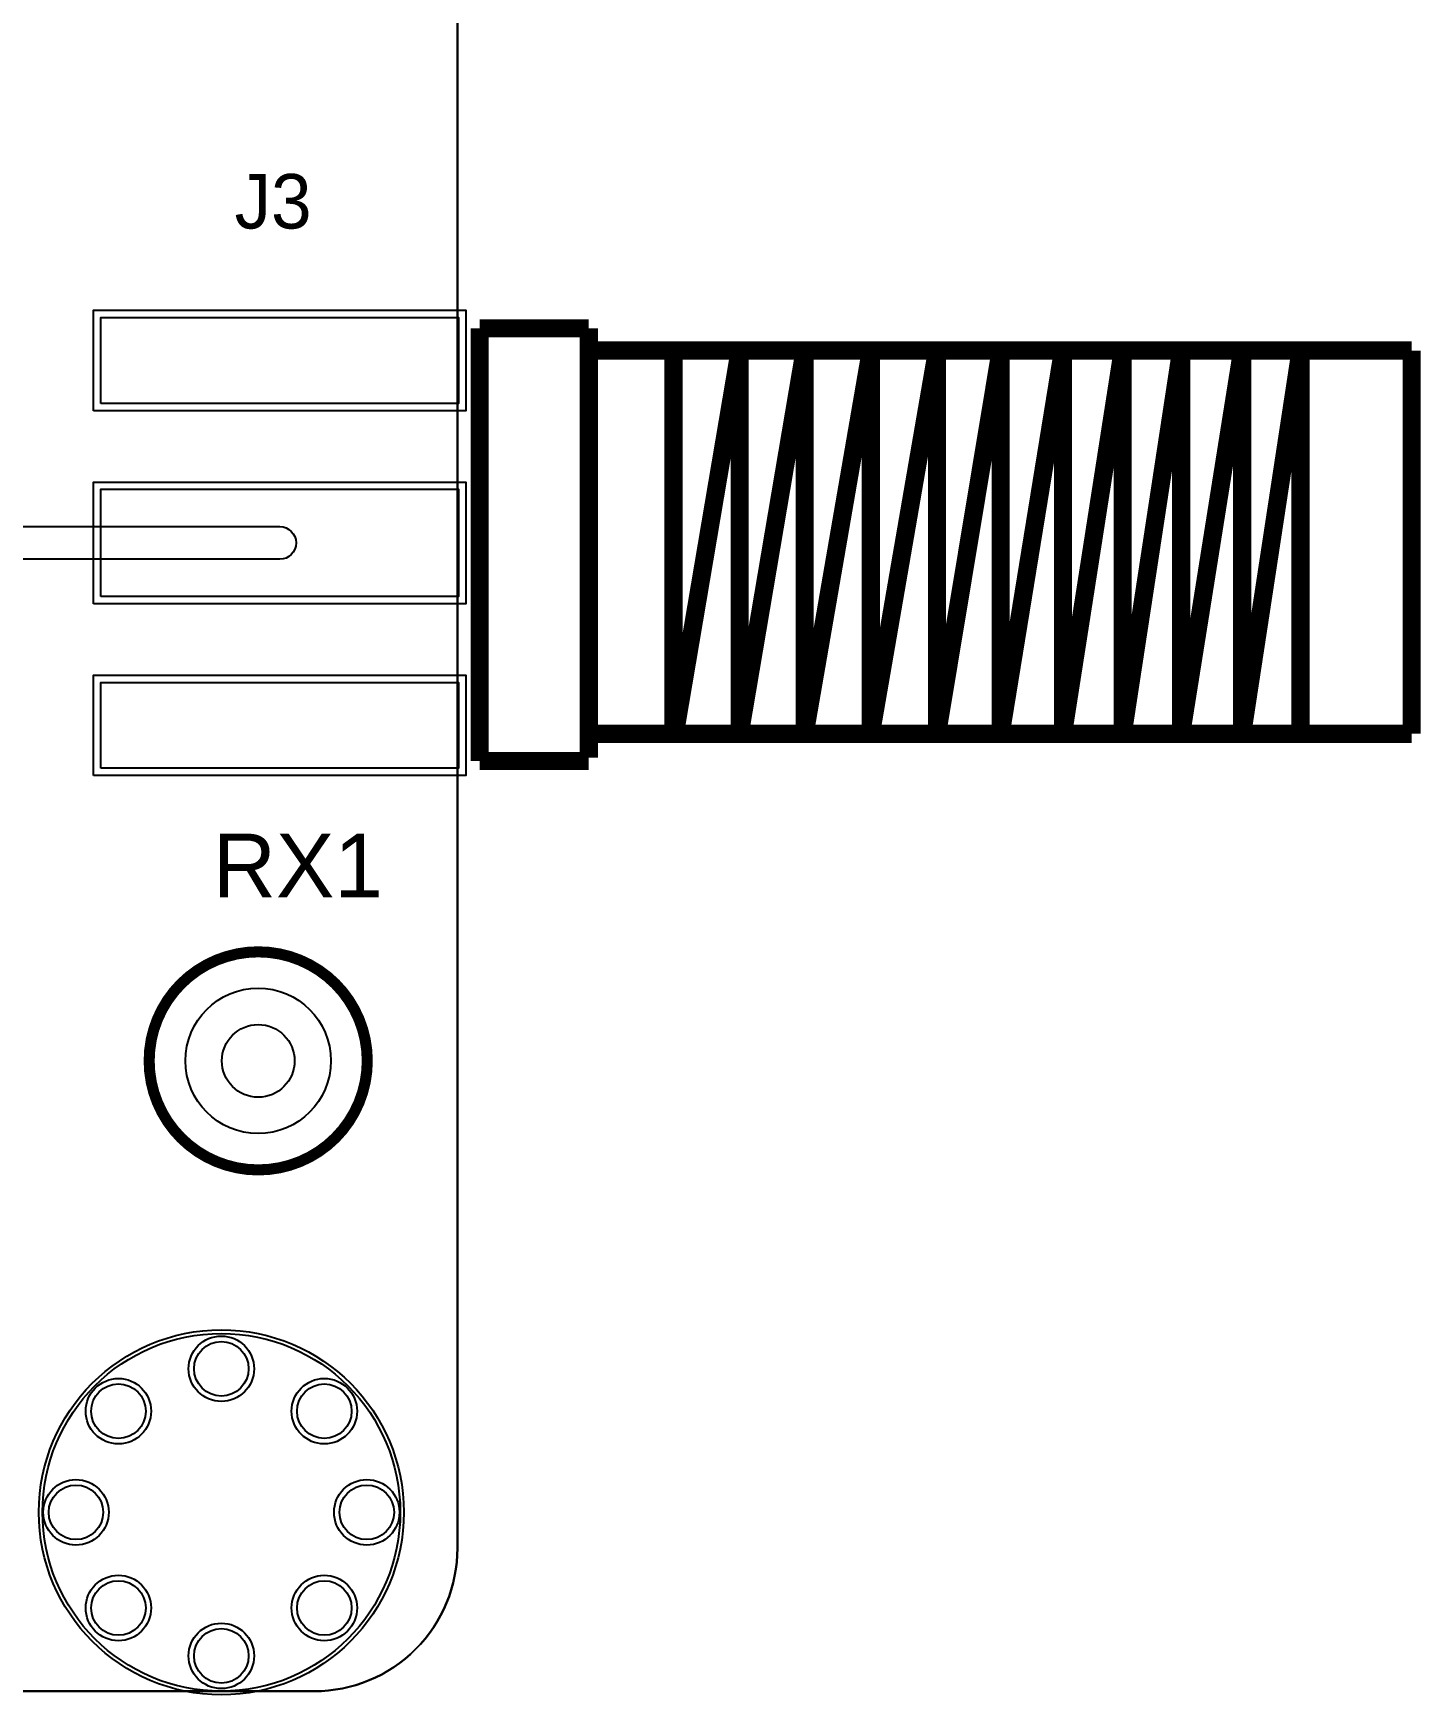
# Model space of a CAD drawing. Extents: x -2.2 to 93.5, y 0 to 50.
# Drawn here: x 74.07 to 93.46, y -0.05 to 23.17 of the extents above; entities that cross this region are included whole.
import ezdxf

# ---------------------------------------------------------------- set-up
doc = ezdxf.new("R2010")
doc.units = 0
for name, color, linetype in [('BG_OUTLINE', 5, 'CONTINUOUS'), ('BG_SILKSCREEN_TOP', 7, 'CONTINUOUS'), ('BG_SOLDERMASK_TOP', 110, 'CONTINUOUS'), ('PG_SILKSCREEN_TOP', 7, 'CONTINUOUS'), ('PIN_SOLDERMASK_TOP', 12, 'CONTINUOUS'), ('PIN_TOP', 12, 'CONTINUOUS'), ('RD_SILKSCREEN_TOP', 7, 'CONTINUOUS')]:
    doc.layers.add(name, color=color, linetype=linetype)

msp = doc.modelspace()

# ---------------------------------------------------------------- linework, layer by layer
at = {"layer": 'BG_OUTLINE'}
msp.add_lwpolyline([(0, 47.4472), (0, 47.999396, -0.414214), (1.999996, 49.999392), (77.999844, 49.999392, -0.414214), (79.99984, 47.999396), (79.99984, 1.999996, -0.414214), (77.999844, 0), (1.999996, 0, -0.414214), (0, 1.999996)], format="xyb", dxfattribs=at)
msp.add_lwpolyline([(0, 47.4472), (2.538222, 47.4472), (2.538222, 46.9646), (2.538222, 46.9392), (2.843022, 46.9392), (2.843022, 44.5008), (2.538222, 44.5008), (2.538222, 43.9928), (2.512822, 43.9928), (0, 43.9928), (0, 1.999996, 0.414214), (1.999996, 0), (77.999844, 0, 0.414214), (79.99984, 1.999996), (79.99984, 47.999396, 0.414214), (77.999844, 49.999392), (1.999996, 49.999392, 0.414214), (0, 47.999396)], format="xyb", close=True, dxfattribs=at)
at = {"layer": 'BG_SOLDERMASK_TOP'}
msp.add_lwpolyline([(68.92544, 20.09521, -1), (69.38264, 20.09521), (69.38264, 18.843498, 0.198797), (69.811646, 17.807686), (70.5104, 17.108424, 0.198931), (72.517, 16.277336), (77.51699, 16.277336, -1), (77.51699, 15.820136), (72.517, 15.820136, -0.198925), (70.187312, 16.785336), (69.48805, 17.484598, -0.198777), (68.92544, 18.843498)], format="xyb", close=True, dxfattribs=at)
at = {"layer": 'PG_SILKSCREEN_TOP', "const_width": 0.254}
for points in [[(80.31099, 13.000736), (80.31099, 19.04873)], [(80.31099, 19.04873), (81.83499, 19.04873)], [(81.83499, 13.048742), (81.83499, 19.04873)], [(81.83499, 18.738088), (93.335094, 18.738088)], [(83.019646, 13.381736), (83.019646, 18.738088)], [(83.037934, 13.381736), (83.944968, 18.738088)], [(83.944968, 13.381736), (83.944968, 18.738088)], [(83.944968, 13.381736), (84.852256, 18.738088)], [(84.852256, 13.381736), (84.852256, 18.738088)], [(84.852256, 13.381736), (85.777578, 18.738088)], [(85.777578, 13.381736), (85.777578, 18.738088)], [(85.777578, 13.381736), (86.702646, 18.738088)], [(86.702646, 13.381736), (86.702646, 18.738088)], [(86.702646, 13.381736), (87.591646, 18.738088)], [(87.591646, 13.381736), (87.591646, 18.738088)], [(87.591646, 13.381736), (88.462612, 18.738088)], [(88.462612, 13.381736), (88.462612, 18.738088)], [(88.462612, 13.381736), (89.297256, 18.738088)], [(89.297256, 13.381736), (89.297256, 18.738088)], [(89.297256, 13.381736), (90.113612, 18.738088)], [(90.113612, 13.381736), (90.113612, 18.738088)], [(90.113612, 13.381736), (90.96629, 18.738088)], [(90.96629, 13.381736), (90.96629, 18.738088)], [(90.96629, 13.381736), (91.782646, 18.738088)], [(91.782646, 13.381736), (91.782646, 18.738088)], [(93.335094, 13.381736), (93.335094, 18.738088)], [(81.83499, 13.381736), (93.335094, 13.381736)], [(80.31099, 13.000736), (81.83499, 13.000736)]]:
    msp.add_lwpolyline(points, dxfattribs=at)
at = {"layer": 'PG_SILKSCREEN_TOP', "const_width": 0.15494}
msp.add_lwpolyline([(78.74, 8.809736, 1), (75.692, 8.809736, 1), (78.74, 8.809736)], format="xyb", dxfattribs=at)
at = {"layer": 'PIN_SOLDERMASK_TOP'}
for points in [[(74.915268, 17.897348), (74.915268, 19.300444), (80.118458, 19.300444), (80.118458, 17.897348)], [(74.915268, 15.197074), (74.915268, 16.900398), (80.118458, 16.900398), (80.118458, 15.197074)], [(74.915268, 12.797282), (74.915268, 14.200378), (80.118458, 14.200378), (80.118458, 12.797282)]]:
    msp.add_lwpolyline(points, close=True, dxfattribs=at)
for centre, radius in [((77.216, 8.809736), 1.016), ((76.700888, 2.500122), 2.550033), ((76.700888, 4.506722), 0.4572), ((75.262232, 3.913378), 0.4572), ((78.139544, 3.913378), 0.4572), ((74.668888, 2.500122), 0.4572), ((78.732888, 2.500122), 0.4572), ((75.262232, 1.163066), 0.4572), ((78.139544, 1.163066), 0.4572), ((76.700888, 0.493522), 0.4572)]:
    msp.add_circle(centre, radius, dxfattribs=at)
at = {"layer": 'PIN_TOP'}
for points in [[(75.016868, 17.998948), (75.016868, 19.198844), (80.016858, 19.198844), (80.016858, 17.998948)], [(75.016868, 15.298674), (75.016868, 16.798798), (80.016858, 16.798798), (80.016858, 15.298674)], [(75.016868, 12.898882), (75.016868, 14.098778), (80.016858, 14.098778), (80.016858, 12.898882)]]:
    msp.add_lwpolyline(points, close=True, dxfattribs=at)
for centre, radius in [((77.216, 8.809736), 0.508), ((76.700888, 2.500122), 2.499995), ((76.700888, 4.506722), 0.381), ((75.262232, 3.913378), 0.381), ((78.139544, 3.913378), 0.381), ((74.668888, 2.500122), 0.381), ((78.732888, 2.500122), 0.381), ((75.262232, 1.163066), 0.381), ((78.139544, 1.163066), 0.381), ((76.700888, 0.493522), 0.381)]:
    msp.add_circle(centre, radius, dxfattribs=at)

# ---------------------------------------------------------------- texts
at = {"layer": 'BG_SILKSCREEN_TOP', "width": 1.028571}
msp.add_text('RX1', height=0.889, dxfattribs=at).set_placement((76.581, 11.095736))
at = {"layer": 'RD_SILKSCREEN_TOP'}
msp.add_text('J3', height=0.762, dxfattribs=at).set_placement((76.8858, 20.442936))

doc.saveas('drawing.dxf')
